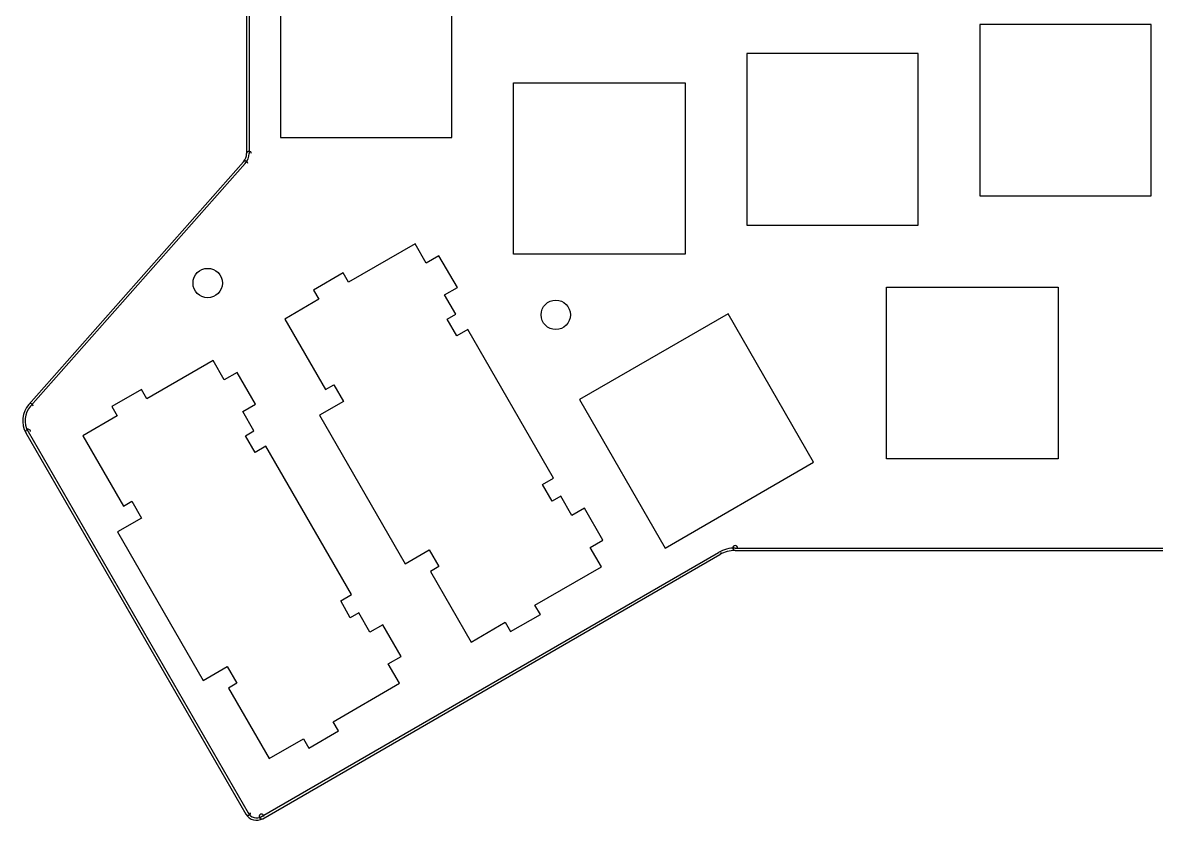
# Model space of a CAD drawing. Header units: millimetres. Extents: x -11 to 141, y 64 to 195.
# Drawn here: x -11 to 81.7, y 64.1 to 129.2 of the extents above; entities that cross this region are included whole.
import ezdxf

# ---------------------------------------------------------------- set-up
doc = ezdxf.new("R2010")
doc.units = ezdxf.units.MM
doc.layers.add('Fillet', color=7, linetype='CONTINUOUS')

msp = doc.modelspace()

# ---------------------------------------------------------------- linework, layer by layer
at = {"layer": 'Fillet'}
for p, q in [((7.32866, 174.166), (7.32866, 118.521)), ((7.32866, 174.166, 1.3), (7.32866, 118.521, 1.3)), ((7.32866, 174.166), (7.32866, 118.521)), ((7.32866, 174.166, 1.3), (7.32866, 118.521, 1.3)), ((7.52866, 174.166, 1.5), (7.52866, 118.521, 1.5)), ((7.52866, 174.166, 1.5), (7.52866, 118.521, 1.5)), ((10.0919, 133.829), (10.0919, 119.839)), ((10.0919, 133.829, 1.5), (10.0919, 119.839, 1.5)), ((10.0919, 133.829, 1.5), (10.0919, 119.839, 1.5)), ((10.0919, 133.829), (10.0919, 119.839)), ((24.1039, 119.839), (24.1039, 133.829)), ((24.1039, 119.839, 1.5), (24.1039, 133.829, 1.5)), ((24.1039, 119.839, 1.5), (24.1039, 133.829, 1.5)), ((24.1039, 119.839), (24.1039, 133.829)), ((67.2419, 129.066), (67.2419, 115.076)), ((81.2542, 129.066), (67.2419, 129.066)), ((67.2419, 129.066, 1.5), (67.2419, 115.076, 1.5)), ((81.2542, 129.066, 1.5), (67.2419, 129.066, 1.5)), ((81.2542, 129.066, 1.5), (67.2419, 129.066, 1.5)), ((67.2419, 129.066), (67.2419, 129.066, 1.5)), ((81.2542, 129.066), (67.2419, 129.066)), ((67.2419, 129.066), (67.2419, 129.066, 1.5)), ((67.2419, 129.066, 1.5), (67.2419, 115.076, 1.5)), ((67.2419, 129.066), (67.2419, 115.076)), ((81.2542, 115.076), (81.2542, 129.066)), ((81.2542, 115.076, 1.5), (81.2542, 129.066, 1.5)), ((81.2542, 115.076, 1.5), (81.2542, 129.066, 1.5)), ((81.2542, 129.066), (81.2542, 129.066, 1.5)), ((81.2542, 115.076), (81.2542, 129.066)), ((81.2542, 129.066), (81.2542, 129.066, 1.5)), ((48.1919, 126.696), (48.1919, 112.684)), ((62.2039, 126.696), (48.1919, 126.696)), ((48.1919, 126.696, 1.5), (48.1919, 112.684, 1.5)), ((62.2039, 126.696, 1.5), (48.1919, 126.696, 1.5)), ((62.2039, 126.696, 1.5), (48.1919, 126.696, 1.5)), ((48.1919, 126.696), (48.1919, 126.696, 1.5)), ((62.2039, 126.696), (48.1919, 126.696)), ((48.1919, 126.696), (48.1919, 126.696, 1.5)), ((48.1919, 126.696, 1.5), (48.1919, 112.684, 1.5)), ((48.1919, 126.696), (48.1919, 112.684)), ((62.2039, 112.684), (62.2039, 126.696)), ((62.2039, 112.684, 1.5), (62.2039, 126.696, 1.5)), ((62.2039, 112.684, 1.5), (62.2039, 126.696, 1.5)), ((62.2039, 126.696), (62.2039, 126.696, 1.5)), ((62.2039, 112.684), (62.2039, 126.696)), ((62.2039, 126.696), (62.2039, 126.696, 1.5)), ((29.1419, 124.305), (43.1539, 124.305)), ((29.1419, 110.313), (29.1419, 124.305)), ((29.1419, 124.305, 1.5), (43.1539, 124.305, 1.5)), ((29.1419, 110.313, 1.5), (29.1419, 124.305, 1.5)), ((29.1419, 124.305), (29.1419, 124.305, 1.5)), ((29.1419, 124.305, 1.5), (43.1539, 124.305, 1.5)), ((29.1419, 124.305), (43.1539, 124.305)), ((29.1419, 110.313, 1.5), (29.1419, 124.305, 1.5)), ((29.1419, 124.305), (29.1419, 124.305, 1.5)), ((29.1419, 110.313), (29.1419, 124.305)), ((43.1539, 124.305), (43.1539, 110.313)), ((43.1539, 124.305, 1.5), (43.1539, 110.313, 1.5)), ((43.1539, 124.305), (43.1539, 124.305, 1.5)), ((43.1539, 124.305), (43.1539, 124.305, 1.5)), ((43.1539, 124.305, 1.5), (43.1539, 110.313, 1.5)), ((43.1539, 124.305), (43.1539, 110.313)), ((10.0919, 119.839), (24.1039, 119.839)), ((10.0919, 119.839, 1.5), (24.1039, 119.839, 1.5)), ((10.0919, 119.839), (10.0919, 119.839, 1.5)), ((10.0919, 119.839, 1.5), (24.1039, 119.839, 1.5)), ((10.0919, 119.839), (24.1039, 119.839)), ((10.0919, 119.839), (10.0919, 119.839, 1.5)), ((24.1039, 119.839), (24.1039, 119.839, 1.5)), ((24.1039, 119.839), (24.1039, 119.839, 1.5)), ((7.07739, 117.858), (-10.4614, 98.0484)), ((7.07739, 117.858, 1.3), (-10.4614, 98.0484, 1.3)), ((7.07739, 117.858), (-10.4614, 98.0484)), ((7.07739, 117.858, 1.3), (-10.4614, 98.0484, 1.3)), ((7.22713, 117.726, 1.5), (-10.3117, 97.9158, 1.5)), ((7.22713, 117.726, 1.5), (-10.3117, 97.9158, 1.5)), ((7.07739, 117.858), (7.07739, 117.858, 1.3)), ((7.07739, 117.858), (7.07739, 117.858, 1.3)), ((7.32866, 118.521), (7.32866, 118.521, 1.3)), ((7.32866, 118.521), (7.32866, 118.521, 1.3)), ((67.2419, 115.076), (81.2542, 115.076)), ((67.2419, 115.076, 1.5), (81.2542, 115.076, 1.5)), ((67.2419, 115.076), (67.2419, 115.076, 1.5)), ((67.2419, 115.076, 1.5), (81.2542, 115.076, 1.5)), ((67.2419, 115.076), (81.2542, 115.076)), ((67.2419, 115.076), (67.2419, 115.076, 1.5)), ((81.2542, 115.076), (81.2542, 115.076, 1.5)), ((81.2542, 115.076), (81.2542, 115.076, 1.5)), ((48.1919, 112.684), (62.2039, 112.684)), ((48.1919, 112.684, 1.5), (62.2039, 112.684, 1.5)), ((48.1919, 112.684), (48.1919, 112.684, 1.5)), ((48.1919, 112.684, 1.5), (62.2039, 112.684, 1.5)), ((48.1919, 112.684), (62.2039, 112.684)), ((48.1919, 112.684), (48.1919, 112.684, 1.5)), ((62.2039, 112.684), (62.2039, 112.684, 1.5)), ((62.2039, 112.684), (62.2039, 112.684, 1.5)), ((21.1, 111.163), (15.67, 108.028)), ((21.1, 111.163, 1.5), (15.67, 108.028, 1.5)), ((21.1, 111.163, 1.5), (15.67, 108.028, 1.5)), ((21.1, 111.163), (15.67, 108.028)), ((22.0125, 109.583), (21.1, 111.163)), ((22.0125, 109.583, 1.5), (21.1, 111.163, 1.5)), ((22.0125, 109.583, 1.5), (21.1, 111.163, 1.5)), ((21.1, 111.163), (21.1, 111.163, 1.5)), ((22.0125, 109.583), (21.1, 111.163)), ((21.1, 111.163), (21.1, 111.163, 1.5)), ((43.1539, 110.313), (29.1419, 110.313)), ((43.1539, 110.313, 1.5), (29.1419, 110.313, 1.5)), ((29.1419, 110.313), (29.1419, 110.313, 1.5)), ((43.1539, 110.313, 1.5), (29.1419, 110.313, 1.5)), ((29.1419, 110.313), (29.1419, 110.313, 1.5)), ((43.1539, 110.313), (29.1419, 110.313)), ((43.1539, 110.313), (43.1539, 110.313, 1.5)), ((43.1539, 110.313), (43.1539, 110.313, 1.5)), ((23.0517, 110.183), (22.0125, 109.583)), ((23.0517, 110.183, 1.5), (22.0125, 109.583, 1.5)), ((23.0517, 110.183, 1.5), (22.0125, 109.583, 1.5)), ((23.0517, 110.183), (22.0125, 109.583)), ((22.0125, 109.583), (22.0125, 109.583, 1.5)), ((22.0125, 109.583), (22.0125, 109.583, 1.5)), ((24.5517, 107.585), (23.0517, 110.183)), ((24.5517, 107.585, 1.5), (23.0517, 110.183, 1.5)), ((23.0517, 110.183), (23.0517, 110.183, 1.5)), ((24.5517, 107.585, 1.5), (23.0517, 110.183, 1.5)), ((23.0517, 110.183), (23.0517, 110.183, 1.5)), ((24.5517, 107.585), (23.0517, 110.183)), ((15.2325, 108.786), (12.8076, 107.386)), ((15.2325, 108.786, 1.5), (12.8076, 107.386, 1.5)), ((15.2325, 108.786, 1.5), (12.8076, 107.386, 1.5)), ((15.2325, 108.786), (12.8076, 107.386)), ((15.67, 108.028), (15.2325, 108.786)), ((15.67, 108.028, 1.5), (15.2325, 108.786, 1.5)), ((15.67, 108.028, 1.5), (15.2325, 108.786, 1.5)), ((15.2325, 108.786), (15.2325, 108.786, 1.5)), ((15.67, 108.028), (15.2325, 108.786)), ((15.2325, 108.786), (15.2325, 108.786, 1.5)), ((5.35344, 107.955), (5.35344, 107.955, 1.5)), ((5.35344, 107.955), (5.35344, 107.955, 1.5)), ((15.67, 108.028), (15.67, 108.028, 1.5)), ((15.67, 108.028), (15.67, 108.028, 1.5)), ((23.5125, 106.985), (24.5517, 107.585)), ((23.5125, 106.985, 1.5), (24.5517, 107.585, 1.5)), ((23.5125, 106.985, 1.5), (24.5517, 107.585, 1.5)), ((23.5125, 106.985), (24.5517, 107.585)), ((24.5517, 107.585), (24.5517, 107.585, 1.5)), ((24.5517, 107.585), (24.5517, 107.585, 1.5)), ((59.6216, 93.6147), (59.6216, 107.626)), ((59.6216, 107.626), (73.6342, 107.626)), ((59.6216, 93.6147, 1.5), (59.6216, 107.626, 1.5)), ((59.6216, 107.626, 1.5), (73.6342, 107.626, 1.5)), ((59.6216, 107.626), (59.6216, 107.626, 1.5)), ((59.6216, 107.626, 1.5), (73.6342, 107.626, 1.5)), ((59.6216, 107.626), (73.6342, 107.626)), ((59.6216, 93.6147, 1.5), (59.6216, 107.626, 1.5)), ((59.6216, 107.626), (59.6216, 107.626, 1.5)), ((59.6216, 93.6147), (59.6216, 107.626)), ((73.6342, 107.626), (73.6342, 93.6147)), ((73.6342, 107.626, 1.5), (73.6342, 93.6147, 1.5)), ((73.6342, 107.626), (73.6342, 107.626, 1.5)), ((73.6342, 107.626, 1.5), (73.6342, 93.6147, 1.5)), ((73.6342, 107.626), (73.6342, 93.6147)), ((73.6342, 107.626), (73.6342, 107.626, 1.5)), ((13.2451, 106.628), (10.4479, 105.013)), ((13.2451, 106.628, 1.5), (10.4479, 105.013, 1.5)), ((13.2451, 106.628, 1.5), (10.4479, 105.013, 1.5)), ((13.2451, 106.628), (10.4479, 105.013)), ((12.8076, 107.386), (13.2451, 106.628)), ((12.8076, 107.386, 1.5), (13.2451, 106.628, 1.5)), ((12.8076, 107.386), (12.8076, 107.386, 1.5)), ((12.8076, 107.386), (12.8076, 107.386, 1.5)), ((12.8076, 107.386, 1.5), (13.2451, 106.628, 1.5)), ((12.8076, 107.386), (13.2451, 106.628)), ((13.2451, 106.628), (13.2451, 106.628, 1.5)), ((13.2451, 106.628), (13.2451, 106.628, 1.5)), ((24.425, 105.404), (23.5125, 106.985)), ((24.425, 105.404, 1.5), (23.5125, 106.985, 1.5)), ((23.5125, 106.985), (23.5125, 106.985, 1.5)), ((24.425, 105.404, 1.5), (23.5125, 106.985, 1.5)), ((23.5125, 106.985), (23.5125, 106.985, 1.5)), ((24.425, 105.404), (23.5125, 106.985)), ((10.4479, 105.013), (13.7729, 99.2542)), ((10.4479, 105.013, 1.5), (13.7729, 99.2542, 1.5)), ((10.4479, 105.013), (10.4479, 105.013, 1.5)), ((10.4479, 105.013), (10.4479, 105.013, 1.5)), ((10.4479, 105.013, 1.5), (13.7729, 99.2542, 1.5)), ((10.4479, 105.013), (13.7729, 99.2542)), ((23.7322, 105.004), (24.425, 105.404)), ((23.7322, 105.004, 1.5), (24.425, 105.404, 1.5)), ((23.7322, 105.004, 1.5), (24.425, 105.404, 1.5)), ((23.7322, 105.004), (24.425, 105.404)), ((24.5197, 103.64), (23.7322, 105.004)), ((24.5197, 103.64, 1.5), (23.7322, 105.004, 1.5)), ((23.7322, 105.004), (23.7322, 105.004, 1.5)), ((24.5197, 103.64, 1.5), (23.7322, 105.004, 1.5)), ((23.7322, 105.004), (23.7322, 105.004, 1.5)), ((24.5197, 103.64), (23.7322, 105.004)), ((24.425, 105.404), (24.425, 105.404, 1.5)), ((24.425, 105.404), (24.425, 105.404, 1.5)), ((33.7926, 105.359), (33.7926, 105.359, 1.5)), ((33.7926, 105.359), (33.7926, 105.359, 1.5)), ((46.6678, 105.445), (34.5391, 98.4383)), ((46.6678, 105.445, 1.5), (34.5391, 98.4383, 1.5)), ((46.6678, 105.445, 1.5), (34.5391, 98.4383, 1.5)), ((46.6678, 105.445), (34.5391, 98.4383)), ((53.6528, 93.3161), (46.6678, 105.445)), ((53.6528, 93.3161, 1.5), (46.6678, 105.445, 1.5)), ((46.6678, 105.445), (46.6678, 105.445, 1.5)), ((53.6528, 93.3161, 1.5), (46.6678, 105.445, 1.5)), ((46.6678, 105.445), (46.6678, 105.445, 1.5)), ((53.6528, 93.3161), (46.6678, 105.445)), ((25.4117, 104.155), (24.5197, 103.64)), ((25.4117, 104.155, 1.5), (24.5197, 103.64, 1.5)), ((25.4117, 104.155, 1.5), (24.5197, 103.64, 1.5)), ((25.4117, 104.155), (24.5197, 103.64)), ((32.4117, 92.0309), (25.4117, 104.155)), ((32.4117, 92.0309, 1.5), (25.4117, 104.155, 1.5)), ((25.4117, 104.155), (25.4117, 104.155, 1.5)), ((32.4117, 92.0309, 1.5), (25.4117, 104.155, 1.5)), ((25.4117, 104.155), (25.4117, 104.155, 1.5)), ((32.4117, 92.0309), (25.4117, 104.155)), ((24.5197, 103.64), (24.5197, 103.64, 1.5)), ((24.5197, 103.64), (24.5197, 103.64, 1.5)), ((4.59999, 101.643), (-0.82999, 98.5083)), ((4.59999, 101.643, 1.5), (-0.82999, 98.5083, 1.5)), ((4.59999, 101.643, 1.5), (-0.82999, 98.5083, 1.5)), ((4.59999, 101.643), (-0.82999, 98.5083)), ((5.51249, 100.063), (4.59999, 101.643)), ((5.51249, 100.063, 1.5), (4.59999, 101.643, 1.5)), ((5.51249, 100.063, 1.5), (4.59999, 101.643, 1.5)), ((4.59999, 101.643), (4.59999, 101.643, 1.5)), ((5.51249, 100.063), (4.59999, 101.643)), ((4.59999, 101.643), (4.59999, 101.643, 1.5)), ((6.55172, 100.663), (5.51249, 100.063)), ((6.55172, 100.663, 1.5), (5.51249, 100.063, 1.5)), ((6.55172, 100.663, 1.5), (5.51249, 100.063, 1.5)), ((6.55172, 100.663), (5.51249, 100.063)), ((5.51249, 100.063), (5.51249, 100.063, 1.5)), ((5.51249, 100.063), (5.51249, 100.063, 1.5)), ((8.05172, 98.0647), (6.55172, 100.663)), ((8.05172, 98.0647, 1.5), (6.55172, 100.663, 1.5)), ((6.55172, 100.663), (6.55172, 100.663, 1.5)), ((8.05172, 98.0647, 1.5), (6.55172, 100.663, 1.5)), ((6.55172, 100.663), (6.55172, 100.663, 1.5)), ((8.05172, 98.0647), (6.55172, 100.663)), ((-1.26749, 99.266), (-3.69236, 97.866)), ((-1.26749, 99.266, 1.5), (-3.69236, 97.866, 1.5)), ((-1.26749, 99.266, 1.5), (-3.69236, 97.866, 1.5)), ((-1.26749, 99.266), (-3.69236, 97.866)), ((-0.82999, 98.5083), (-1.26749, 99.266)), ((-0.82999, 98.5083, 1.5), (-1.26749, 99.266, 1.5)), ((-0.82999, 98.5083, 1.5), (-1.26749, 99.266, 1.5)), ((-1.26749, 99.266), (-1.26749, 99.266, 1.5)), ((-0.82999, 98.5083), (-1.26749, 99.266)), ((-1.26749, 99.266), (-1.26749, 99.266, 1.5)), ((13.7729, 99.2542), (14.4657, 99.6542)), ((13.7729, 99.2542, 1.5), (14.4657, 99.6542, 1.5)), ((13.7729, 99.2542, 1.5), (14.4657, 99.6542, 1.5)), ((13.7729, 99.2542), (14.4657, 99.6542)), ((13.7729, 99.2542), (13.7729, 99.2542, 1.5)), ((13.7729, 99.2542), (13.7729, 99.2542, 1.5)), ((14.4657, 99.6542), (15.2532, 98.2902)), ((14.4657, 99.6542, 1.5), (15.2532, 98.2902, 1.5)), ((14.4657, 99.6542), (14.4657, 99.6542, 1.5)), ((14.4657, 99.6542), (14.4657, 99.6542, 1.5)), ((14.4657, 99.6542, 1.5), (15.2532, 98.2902, 1.5)), ((14.4657, 99.6542), (15.2532, 98.2902)), ((-0.82999, 98.5083), (-0.82999, 98.5083, 1.5)), ((-0.82999, 98.5083), (-0.82999, 98.5083, 1.5)), ((15.2532, 98.2902), (13.2873, 97.1552)), ((15.2532, 98.2902, 1.5), (13.2873, 97.1552, 1.5)), ((15.2532, 98.2902, 1.5), (13.2873, 97.1552, 1.5)), ((15.2532, 98.2902), (13.2873, 97.1552)), ((15.2532, 98.2902), (15.2532, 98.2902, 1.5)), ((15.2532, 98.2902), (15.2532, 98.2902, 1.5)), ((34.5391, 98.4383), (41.5453, 86.3102)), ((34.5391, 98.4383, 1.5), (41.5453, 86.3102, 1.5)), ((34.5391, 98.4383), (34.5391, 98.4383, 1.5)), ((34.5391, 98.4383), (34.5391, 98.4383, 1.5)), ((34.5391, 98.4383, 1.5), (41.5453, 86.3102, 1.5)), ((34.5391, 98.4383), (41.5453, 86.3102)), ((-10.4614, 98.0484), (-10.4614, 98.0484, 1.3)), ((-10.4614, 98.0484), (-10.4614, 98.0484, 1.3)), ((-3.69236, 97.866), (-3.25486, 97.1083)), ((-3.69236, 97.866, 1.5), (-3.25486, 97.1083, 1.5)), ((-3.69236, 97.866), (-3.69236, 97.866, 1.5)), ((-3.69236, 97.866), (-3.69236, 97.866, 1.5)), ((-3.69236, 97.866, 1.5), (-3.25486, 97.1083, 1.5)), ((-3.69236, 97.866), (-3.25486, 97.1083)), ((7.01249, 97.4647), (8.05172, 98.0647)), ((7.01249, 97.4647, 1.5), (8.05172, 98.0647, 1.5)), ((7.01249, 97.4647, 1.5), (8.05172, 98.0647, 1.5)), ((7.01249, 97.4647), (8.05172, 98.0647)), ((7.92499, 95.8842), (7.01249, 97.4647)), ((7.92499, 95.8842, 1.5), (7.01249, 97.4647, 1.5)), ((7.01249, 97.4647), (7.01249, 97.4647, 1.5)), ((7.92499, 95.8842, 1.5), (7.01249, 97.4647, 1.5)), ((7.01249, 97.4647), (7.01249, 97.4647, 1.5)), ((7.92499, 95.8842), (7.01249, 97.4647)), ((8.05172, 98.0647), (8.05172, 98.0647, 1.5)), ((8.05172, 98.0647), (8.05172, 98.0647, 1.5)), ((-3.25486, 97.1083), (-6.05212, 95.4933)), ((-3.25486, 97.1083, 1.5), (-6.05212, 95.4933, 1.5)), ((-3.25486, 97.1083, 1.5), (-6.05212, 95.4933, 1.5)), ((-3.25486, 97.1083), (-6.05212, 95.4933)), ((-3.25486, 97.1083), (-3.25486, 97.1083, 1.5)), ((-3.25486, 97.1083), (-3.25486, 97.1083, 1.5)), ((13.2873, 97.1552), (20.2873, 85.0309)), ((13.2873, 97.1552, 1.5), (20.2873, 85.0309, 1.5)), ((13.2873, 97.1552), (13.2873, 97.1552, 1.5)), ((13.2873, 97.1552), (13.2873, 97.1552, 1.5)), ((13.2873, 97.1552, 1.5), (20.2873, 85.0309, 1.5)), ((13.2873, 97.1552), (20.2873, 85.0309)), ((-10.696, 95.7226), (7.28072, 64.586)), ((-10.696, 95.7226), (-10.696, 95.7226, 1.3)), ((-10.696, 95.7226, 1.3), (7.28072, 64.586, 1.3)), ((-10.696, 95.7226), (7.28072, 64.586)), ((-10.696, 95.7226), (-10.696, 95.7226, 1.3)), ((-10.696, 95.7226, 1.3), (7.28072, 64.586, 1.3)), ((-10.5228, 95.8226, 1.5), (7.45393, 64.686, 1.5)), ((-10.5228, 95.8226, 1.5), (7.45393, 64.686, 1.5)), ((-6.05212, 95.4933), (-2.72712, 89.7342)), ((-6.05212, 95.4933, 1.5), (-2.72712, 89.7342, 1.5)), ((-6.05212, 95.4933), (-6.05212, 95.4933, 1.5)), ((-6.05212, 95.4933), (-6.05212, 95.4933, 1.5)), ((-6.05212, 95.4933, 1.5), (-2.72712, 89.7342, 1.5)), ((-6.05212, 95.4933), (-2.72712, 89.7342)), ((7.23217, 95.4842), (7.92499, 95.8842)), ((7.23217, 95.4842, 1.5), (7.92499, 95.8842, 1.5)), ((7.23217, 95.4842, 1.5), (7.92499, 95.8842, 1.5)), ((7.23217, 95.4842), (7.92499, 95.8842)), ((8.01967, 94.1202), (7.23217, 95.4842)), ((8.01967, 94.1202, 1.5), (7.23217, 95.4842, 1.5)), ((7.23217, 95.4842), (7.23217, 95.4842, 1.5)), ((8.01967, 94.1202, 1.5), (7.23217, 95.4842, 1.5)), ((7.23217, 95.4842), (7.23217, 95.4842, 1.5)), ((8.01967, 94.1202), (7.23217, 95.4842)), ((7.92499, 95.8842), (7.92499, 95.8842, 1.5)), ((7.92499, 95.8842), (7.92499, 95.8842, 1.5)), ((8.91167, 94.6352), (8.01967, 94.1202)), ((8.91167, 94.6352, 1.5), (8.01967, 94.1202, 1.5)), ((8.91167, 94.6352, 1.5), (8.01967, 94.1202, 1.5)), ((8.91167, 94.6352), (8.01967, 94.1202)), ((15.9117, 82.5109), (8.91167, 94.6352)), ((15.9117, 82.5109, 1.5), (8.91167, 94.6352, 1.5)), ((8.91167, 94.6352), (8.91167, 94.6352, 1.5)), ((15.9117, 82.5109, 1.5), (8.91167, 94.6352, 1.5)), ((8.91167, 94.6352), (8.91167, 94.6352, 1.5)), ((15.9117, 82.5109), (8.91167, 94.6352)), ((8.01967, 94.1202), (8.01967, 94.1202, 1.5)), ((8.01967, 94.1202), (8.01967, 94.1202, 1.5)), ((73.6342, 93.6147), (59.6216, 93.6147)), ((73.6342, 93.6147, 1.5), (59.6216, 93.6147, 1.5)), ((73.6342, 93.6147, 1.5), (59.6216, 93.6147, 1.5)), ((59.6216, 93.6147), (59.6216, 93.6147, 1.5)), ((73.6342, 93.6147), (59.6216, 93.6147)), ((59.6216, 93.6147), (59.6216, 93.6147, 1.5)), ((73.6342, 93.6147), (73.6342, 93.6147, 1.5)), ((73.6342, 93.6147), (73.6342, 93.6147, 1.5)), ((41.5453, 86.3102), (53.6528, 93.3161)), ((41.5453, 86.3102, 1.5), (53.6528, 93.3161, 1.5)), ((41.5453, 86.3102, 1.5), (53.6528, 93.3161, 1.5)), ((41.5453, 86.3102), (53.6528, 93.3161)), ((53.6528, 93.3161), (53.6528, 93.3161, 1.5)), ((53.6528, 93.3161), (53.6528, 93.3161, 1.5)), ((31.5197, 91.5159), (32.4117, 92.0309)), ((31.5197, 91.5159, 1.5), (32.4117, 92.0309, 1.5)), ((31.5197, 91.5159, 1.5), (32.4117, 92.0309, 1.5)), ((31.5197, 91.5159), (32.4117, 92.0309)), ((32.4117, 92.0309), (32.4117, 92.0309, 1.5)), ((32.4117, 92.0309), (32.4117, 92.0309, 1.5)), ((32.3072, 90.1519), (31.5197, 91.5159)), ((32.3072, 90.1519, 1.5), (31.5197, 91.5159, 1.5)), ((31.5197, 91.5159), (31.5197, 91.5159, 1.5)), ((32.3072, 90.1519, 1.5), (31.5197, 91.5159, 1.5)), ((31.5197, 91.5159), (31.5197, 91.5159, 1.5)), ((32.3072, 90.1519), (31.5197, 91.5159)), ((-2.72712, 89.7342), (-2.0343, 90.1342)), ((-2.72712, 89.7342, 1.5), (-2.0343, 90.1342, 1.5)), ((-2.72712, 89.7342, 1.5), (-2.0343, 90.1342, 1.5)), ((-2.72712, 89.7342), (-2.0343, 90.1342)), ((-2.0343, 90.1342), (-1.2468, 88.7702)), ((-2.0343, 90.1342, 1.5), (-1.2468, 88.7702, 1.5)), ((-2.0343, 90.1342), (-2.0343, 90.1342, 1.5)), ((-2.0343, 90.1342), (-2.0343, 90.1342, 1.5)), ((-2.0343, 90.1342, 1.5), (-1.2468, 88.7702, 1.5)), ((-2.0343, 90.1342), (-1.2468, 88.7702)), ((33, 90.5519), (32.3072, 90.1519)), ((33, 90.5519, 1.5), (32.3072, 90.1519, 1.5)), ((33, 90.5519, 1.5), (32.3072, 90.1519, 1.5)), ((33, 90.5519), (32.3072, 90.1519)), ((32.3072, 90.1519), (32.3072, 90.1519, 1.5)), ((32.3072, 90.1519), (32.3072, 90.1519, 1.5)), ((33.9125, 88.9714), (33, 90.5519)), ((33.9125, 88.9714, 1.5), (33, 90.5519, 1.5)), ((33, 90.5519), (33, 90.5519, 1.5)), ((33.9125, 88.9714, 1.5), (33, 90.5519, 1.5)), ((33, 90.5519), (33, 90.5519, 1.5)), ((33.9125, 88.9714), (33, 90.5519)), ((-2.72712, 89.7342), (-2.72712, 89.7342, 1.5)), ((-2.72712, 89.7342), (-2.72712, 89.7342, 1.5)), ((34.9517, 89.5714), (33.9125, 88.9714)), ((34.9517, 89.5714, 1.5), (33.9125, 88.9714, 1.5)), ((34.9517, 89.5714, 1.5), (33.9125, 88.9714, 1.5)), ((34.9517, 89.5714), (33.9125, 88.9714)), ((33.9125, 88.9714), (33.9125, 88.9714, 1.5)), ((33.9125, 88.9714), (33.9125, 88.9714, 1.5)), ((36.4517, 86.9733), (34.9517, 89.5714)), ((36.4517, 86.9733, 1.5), (34.9517, 89.5714, 1.5)), ((34.9517, 89.5714), (34.9517, 89.5714, 1.5)), ((36.4517, 86.9733, 1.5), (34.9517, 89.5714, 1.5)), ((34.9517, 89.5714), (34.9517, 89.5714, 1.5)), ((36.4517, 86.9733), (34.9517, 89.5714)), ((-1.2468, 88.7702), (-3.21268, 87.6352)), ((-1.2468, 88.7702, 1.5), (-3.21268, 87.6352, 1.5)), ((-1.2468, 88.7702, 1.5), (-3.21268, 87.6352, 1.5)), ((-1.2468, 88.7702), (-3.21268, 87.6352)), ((-1.2468, 88.7702), (-1.2468, 88.7702, 1.5)), ((-1.2468, 88.7702), (-1.2468, 88.7702, 1.5)), ((-3.21268, 87.6352), (3.78732, 75.5109)), ((-3.21268, 87.6352, 1.5), (3.78732, 75.5109, 1.5)), ((-3.21268, 87.6352), (-3.21268, 87.6352, 1.5)), ((-3.21268, 87.6352), (-3.21268, 87.6352, 1.5)), ((-3.21268, 87.6352, 1.5), (3.78732, 75.5109, 1.5)), ((-3.21268, 87.6352), (3.78732, 75.5109)), ((20.2873, 85.0309), (22.2532, 86.1659)), ((20.2873, 85.0309, 1.5), (22.2532, 86.1659, 1.5)), ((20.2873, 85.0309, 1.5), (22.2532, 86.1659, 1.5)), ((20.2873, 85.0309), (22.2532, 86.1659)), ((22.2532, 86.1659), (23.0407, 84.8019)), ((22.2532, 86.1659, 1.5), (23.0407, 84.8019, 1.5)), ((22.2532, 86.1659), (22.2532, 86.1659, 1.5)), ((22.2532, 86.1659), (22.2532, 86.1659, 1.5)), ((22.2532, 86.1659, 1.5), (23.0407, 84.8019, 1.5)), ((22.2532, 86.1659), (23.0407, 84.8019)), ((35.4125, 86.3733), (36.4517, 86.9733)), ((35.4125, 86.3733, 1.5), (36.4517, 86.9733, 1.5)), ((35.4125, 86.3733, 1.5), (36.4517, 86.9733, 1.5)), ((35.4125, 86.3733), (36.4517, 86.9733)), ((36.325, 84.7928), (35.4125, 86.3733)), ((36.325, 84.7928, 1.5), (35.4125, 86.3733, 1.5)), ((35.4125, 86.3733), (35.4125, 86.3733, 1.5)), ((36.325, 84.7928, 1.5), (35.4125, 86.3733, 1.5)), ((35.4125, 86.3733), (35.4125, 86.3733, 1.5)), ((36.325, 84.7928), (35.4125, 86.3733)), ((36.4517, 86.9733), (36.4517, 86.9733, 1.5)), ((36.4517, 86.9733), (36.4517, 86.9733, 1.5)), ((41.5453, 86.3102), (41.5453, 86.3102, 1.5)), ((41.5453, 86.3102), (41.5453, 86.3102, 1.5)), ((47.2485, 86.32, 1.5), (139.909, 86.32, 1.5)), ((47.2485, 86.32, 1.5), (139.909, 86.32, 1.5)), ((8.54675, 64.3932, 1.5), (45.8985, 85.9583, 1.5)), ((8.54675, 64.3932, 1.5), (45.8985, 85.9583, 1.5)), ((8.64675, 64.22), (45.9985, 85.7851)), ((8.64675, 64.22, 1.3), (45.9985, 85.7851, 1.3)), ((8.64675, 64.22), (45.9985, 85.7851)), ((8.64675, 64.22, 1.3), (45.9985, 85.7851, 1.3)), ((45.9985, 85.7851), (45.9985, 85.7851, 1.3)), ((45.9985, 85.7851), (45.9985, 85.7851, 1.3)), ((47.2485, 86.12), (139.909, 86.12)), ((47.2485, 86.12), (47.2485, 86.12, 1.3)), ((47.2485, 86.12, 1.3), (139.909, 86.12, 1.3)), ((47.2485, 86.12), (139.909, 86.12)), ((47.2485, 86.12), (47.2485, 86.12, 1.3)), ((47.2485, 86.12, 1.3), (139.909, 86.12, 1.3)), ((20.2873, 85.0309), (20.2873, 85.0309, 1.5)), ((20.2873, 85.0309), (20.2873, 85.0309, 1.5)), ((23.0407, 84.8019), (22.3479, 84.4019)), ((23.0407, 84.8019, 1.5), (22.3479, 84.4019, 1.5)), ((23.0407, 84.8019, 1.5), (22.3479, 84.4019, 1.5)), ((23.0407, 84.8019), (22.3479, 84.4019)), ((22.3479, 84.4019), (25.6729, 78.6428)), ((22.3479, 84.4019, 1.5), (25.6729, 78.6428, 1.5)), ((22.3479, 84.4019), (22.3479, 84.4019, 1.5)), ((22.3479, 84.4019), (22.3479, 84.4019, 1.5)), ((22.3479, 84.4019, 1.5), (25.6729, 78.6428, 1.5)), ((22.3479, 84.4019), (25.6729, 78.6428)), ((23.0407, 84.8019), (23.0407, 84.8019, 1.5)), ((23.0407, 84.8019), (23.0407, 84.8019, 1.5)), ((30.895, 81.6578), (36.325, 84.7928)), ((30.895, 81.6578, 1.5), (36.325, 84.7928, 1.5)), ((30.895, 81.6578, 1.5), (36.325, 84.7928, 1.5)), ((30.895, 81.6578), (36.325, 84.7928)), ((36.325, 84.7928), (36.325, 84.7928, 1.5)), ((36.325, 84.7928), (36.325, 84.7928, 1.5)), ((15.0197, 81.9959), (15.9117, 82.5109)), ((15.0197, 81.9959, 1.5), (15.9117, 82.5109, 1.5)), ((15.0197, 81.9959, 1.5), (15.9117, 82.5109, 1.5)), ((15.0197, 81.9959), (15.9117, 82.5109)), ((15.9117, 82.5109), (15.9117, 82.5109, 1.5)), ((15.9117, 82.5109), (15.9117, 82.5109, 1.5)), ((15.8072, 80.6319), (15.0197, 81.9959)), ((15.8072, 80.6319, 1.5), (15.0197, 81.9959, 1.5)), ((15.0197, 81.9959), (15.0197, 81.9959, 1.5)), ((15.8072, 80.6319, 1.5), (15.0197, 81.9959, 1.5)), ((15.0197, 81.9959), (15.0197, 81.9959, 1.5)), ((15.8072, 80.6319), (15.0197, 81.9959)), ((31.3325, 80.9), (30.895, 81.6578)), ((31.3325, 80.9, 1.5), (30.895, 81.6578, 1.5)), ((30.895, 81.6578), (30.895, 81.6578, 1.5)), ((31.3325, 80.9, 1.5), (30.895, 81.6578, 1.5)), ((30.895, 81.6578), (30.895, 81.6578, 1.5)), ((31.3325, 80.9), (30.895, 81.6578)), ((16.5, 81.0319), (15.8072, 80.6319)), ((16.5, 81.0319, 1.5), (15.8072, 80.6319, 1.5)), ((16.5, 81.0319, 1.5), (15.8072, 80.6319, 1.5)), ((16.5, 81.0319), (15.8072, 80.6319)), ((15.8072, 80.6319), (15.8072, 80.6319, 1.5)), ((15.8072, 80.6319), (15.8072, 80.6319, 1.5)), ((17.4125, 79.4514), (16.5, 81.0319)), ((17.4125, 79.4514, 1.5), (16.5, 81.0319, 1.5)), ((16.5, 81.0319), (16.5, 81.0319, 1.5)), ((17.4125, 79.4514, 1.5), (16.5, 81.0319, 1.5)), ((16.5, 81.0319), (16.5, 81.0319, 1.5)), ((17.4125, 79.4514), (16.5, 81.0319)), ((28.9076, 79.5), (31.3325, 80.9)), ((28.9076, 79.5, 1.5), (31.3325, 80.9, 1.5)), ((28.9076, 79.5, 1.5), (31.3325, 80.9, 1.5)), ((28.9076, 79.5), (31.3325, 80.9)), ((31.3325, 80.9), (31.3325, 80.9, 1.5)), ((31.3325, 80.9), (31.3325, 80.9, 1.5)), ((18.4517, 80.0514), (17.4125, 79.4514)), ((18.4517, 80.0514, 1.5), (17.4125, 79.4514, 1.5)), ((18.4517, 80.0514, 1.5), (17.4125, 79.4514, 1.5)), ((18.4517, 80.0514), (17.4125, 79.4514)), ((19.9517, 77.4533), (18.4517, 80.0514)), ((19.9517, 77.4533, 1.5), (18.4517, 80.0514, 1.5)), ((18.4517, 80.0514), (18.4517, 80.0514, 1.5)), ((19.9517, 77.4533, 1.5), (18.4517, 80.0514, 1.5)), ((18.4517, 80.0514), (18.4517, 80.0514, 1.5)), ((19.9517, 77.4533), (18.4517, 80.0514)), ((25.6729, 78.6428), (28.4701, 80.2578)), ((25.6729, 78.6428, 1.5), (28.4701, 80.2578, 1.5)), ((25.6729, 78.6428, 1.5), (28.4701, 80.2578, 1.5)), ((25.6729, 78.6428), (28.4701, 80.2578)), ((28.4701, 80.2578), (28.9076, 79.5)), ((28.4701, 80.2578, 1.5), (28.9076, 79.5, 1.5)), ((28.4701, 80.2578), (28.4701, 80.2578, 1.5)), ((28.4701, 80.2578), (28.4701, 80.2578, 1.5)), ((28.4701, 80.2578, 1.5), (28.9076, 79.5, 1.5)), ((28.4701, 80.2578), (28.9076, 79.5)), ((17.4125, 79.4514), (17.4125, 79.4514, 1.5)), ((17.4125, 79.4514), (17.4125, 79.4514, 1.5)), ((28.9076, 79.5), (28.9076, 79.5, 1.5)), ((28.9076, 79.5), (28.9076, 79.5, 1.5)), ((25.6729, 78.6428), (25.6729, 78.6428, 1.5)), ((25.6729, 78.6428), (25.6729, 78.6428, 1.5)), ((18.9125, 76.8533), (19.9517, 77.4533)), ((18.9125, 76.8533, 1.5), (19.9517, 77.4533, 1.5)), ((18.9125, 76.8533, 1.5), (19.9517, 77.4533, 1.5)), ((18.9125, 76.8533), (19.9517, 77.4533)), ((19.9517, 77.4533), (19.9517, 77.4533, 1.5)), ((19.9517, 77.4533), (19.9517, 77.4533, 1.5)), ((3.78732, 75.5109), (5.7532, 76.6459)), ((3.78732, 75.5109, 1.5), (5.7532, 76.6459, 1.5)), ((3.78732, 75.5109, 1.5), (5.7532, 76.6459, 1.5)), ((3.78732, 75.5109), (5.7532, 76.6459)), ((5.7532, 76.6459), (6.5407, 75.2819)), ((5.7532, 76.6459, 1.5), (6.5407, 75.2819, 1.5)), ((5.7532, 76.6459), (5.7532, 76.6459, 1.5)), ((5.7532, 76.6459), (5.7532, 76.6459, 1.5)), ((5.7532, 76.6459, 1.5), (6.5407, 75.2819, 1.5)), ((5.7532, 76.6459), (6.5407, 75.2819)), ((19.825, 75.2728), (18.9125, 76.8533)), ((19.825, 75.2728, 1.5), (18.9125, 76.8533, 1.5)), ((18.9125, 76.8533), (18.9125, 76.8533, 1.5)), ((19.825, 75.2728, 1.5), (18.9125, 76.8533, 1.5)), ((18.9125, 76.8533), (18.9125, 76.8533, 1.5)), ((19.825, 75.2728), (18.9125, 76.8533)), ((3.78732, 75.5109), (3.78732, 75.5109, 1.5)), ((3.78732, 75.5109), (3.78732, 75.5109, 1.5)), ((6.5407, 75.2819), (5.84788, 74.8819)), ((6.5407, 75.2819, 1.5), (5.84788, 74.8819, 1.5)), ((6.5407, 75.2819, 1.5), (5.84788, 74.8819, 1.5)), ((6.5407, 75.2819), (5.84788, 74.8819)), ((6.5407, 75.2819), (6.5407, 75.2819, 1.5)), ((6.5407, 75.2819), (6.5407, 75.2819, 1.5)), ((14.395, 72.1378), (19.825, 75.2728)), ((14.395, 72.1378, 1.5), (19.825, 75.2728, 1.5)), ((14.395, 72.1378, 1.5), (19.825, 75.2728, 1.5)), ((14.395, 72.1378), (19.825, 75.2728)), ((19.825, 75.2728), (19.825, 75.2728, 1.5)), ((19.825, 75.2728), (19.825, 75.2728, 1.5)), ((5.84788, 74.8819), (9.17288, 69.1228)), ((5.84788, 74.8819, 1.5), (9.17288, 69.1228, 1.5)), ((5.84788, 74.8819), (5.84788, 74.8819, 1.5)), ((5.84788, 74.8819), (5.84788, 74.8819, 1.5)), ((5.84788, 74.8819, 1.5), (9.17288, 69.1228, 1.5)), ((5.84788, 74.8819), (9.17288, 69.1228)), ((12.4076, 69.98), (14.8325, 71.38)), ((12.4076, 69.98, 1.5), (14.8325, 71.38, 1.5)), ((12.4076, 69.98, 1.5), (14.8325, 71.38, 1.5)), ((12.4076, 69.98), (14.8325, 71.38)), ((14.8325, 71.38), (14.395, 72.1378)), ((14.8325, 71.38, 1.5), (14.395, 72.1378, 1.5)), ((14.395, 72.1378), (14.395, 72.1378, 1.5)), ((14.8325, 71.38, 1.5), (14.395, 72.1378, 1.5)), ((14.395, 72.1378), (14.395, 72.1378, 1.5)), ((14.8325, 71.38), (14.395, 72.1378)), ((14.8325, 71.38), (14.8325, 71.38, 1.5)), ((14.8325, 71.38), (14.8325, 71.38, 1.5)), ((9.17288, 69.1228), (11.9701, 70.7378)), ((9.17288, 69.1228, 1.5), (11.9701, 70.7378, 1.5)), ((9.17288, 69.1228, 1.5), (11.9701, 70.7378, 1.5)), ((9.17288, 69.1228), (11.9701, 70.7378)), ((11.9701, 70.7378), (12.4076, 69.98)), ((11.9701, 70.7378, 1.5), (12.4076, 69.98, 1.5)), ((11.9701, 70.7378), (11.9701, 70.7378, 1.5)), ((11.9701, 70.7378), (11.9701, 70.7378, 1.5)), ((11.9701, 70.7378, 1.5), (12.4076, 69.98, 1.5)), ((11.9701, 70.7378), (12.4076, 69.98)), ((12.4076, 69.98), (12.4076, 69.98, 1.5)), ((12.4076, 69.98), (12.4076, 69.98, 1.5)), ((9.17288, 69.1228), (9.17288, 69.1228, 1.5)), ((9.17288, 69.1228), (9.17288, 69.1228, 1.5)), ((7.28072, 64.586), (7.28072, 64.586, 1.3)), ((7.28072, 64.586), (7.28072, 64.586, 1.3)), ((8.64675, 64.22), (8.64675, 64.22, 1.3)), ((8.64675, 64.22), (8.64675, 64.22, 1.3))]:
    msp.add_line(p, q, dxfattribs=at)
for centre in [(4.15344, 107.955), (4.15344, 107.955), (4.15344, 107.955), (4.15344, 107.955), (32.5926, 105.359), (32.5926, 105.359), (32.5926, 105.359), (32.5926, 105.359)]:
    msp.add_circle(centre, 1.2, dxfattribs=at)
for centre, radius, start, end in [((7.52866, 118.521, 1.3), 0.2, 0, 180), ((7.52866, 118.521, 1.3), 0.2, 0, 180), ((6.32866, 118.521), 1, -41.52, 0), ((6.32866, 118.521, 1.3), 1, -41.52, 0), ((6.32866, 118.521), 1, -41.52, 0), ((6.32866, 118.521, 1.3), 1, -41.52, 0), ((7.22713, 117.726, 1.3), 0.2, 0, 138.48), ((7.22713, 117.726, 1.3), 0.2, 0, 138.48), ((6.32866, 118.521, 1.5), 1.2, -41.52, 0), ((6.32866, 118.521, 1.5), 1.2, -41.52, 0), ((-8.96396, 96.7226), 2, 138.48, -150), ((-8.96396, 96.7226, 1.3), 2, 138.48, -150), ((-8.96396, 96.7226), 2, 138.48, -150), ((-8.96396, 96.7226, 1.3), 2, 138.48, -150), ((-8.96396, 96.7226, 1.5), 1.8, 138.48, -150), ((-8.96396, 96.7226, 1.5), 1.8, 138.48, -150), ((-10.3117, 97.9158, 1.3), 0.2, 0, 138.48), ((-10.3117, 97.9158, 1.3), 0.2, 0, 138.48), ((-10.5228, 95.8226, 1.3), 0.2, 0, -150), ((-10.5228, 95.8226, 1.3), 0.2, 0, -150), ((47.2485, 83.62, 1.5), 2.7, 90, 120), ((47.2485, 83.62, 1.5), 2.7, 90, 120), ((47.2485, 86.32, 1.3), 0.2, 0, -90), ((47.2485, 86.32, 1.3), 0.2, 0, -90), ((47.2485, 83.62), 2.5, 90, 120), ((47.2485, 83.62, 1.3), 2.5, 90, 120), ((47.2485, 83.62), 2.5, 90, 120), ((47.2485, 83.62, 1.3), 2.5, 90, 120), ((45.8985, 85.9583, 1.3), 0.2, -60, 0), ((45.8985, 85.9583, 1.3), 0.2, -60, 0), ((7.45393, 64.686, 1.3), 0.2, -150, 0), ((7.45393, 64.686, 1.3), 0.2, -150, 0), ((8.14675, 65.086), 1, -150, -60), ((8.14675, 65.086, 1.3), 1, -150, -60), ((8.14675, 65.086), 1, -150, -60), ((8.14675, 65.086, 1.3), 1, -150, -60), ((8.14675, 65.086, 1.5), 0.8, -150, -60), ((8.14675, 65.086, 1.5), 0.8, -150, -60), ((8.54675, 64.3932, 1.3), 0.2, 0, -60), ((8.54675, 64.3932, 1.3), 0.2, 0, -60)]:
    msp.add_arc(centre, radius, start, end, dxfattribs=at)

doc.saveas('drawing.dxf')
